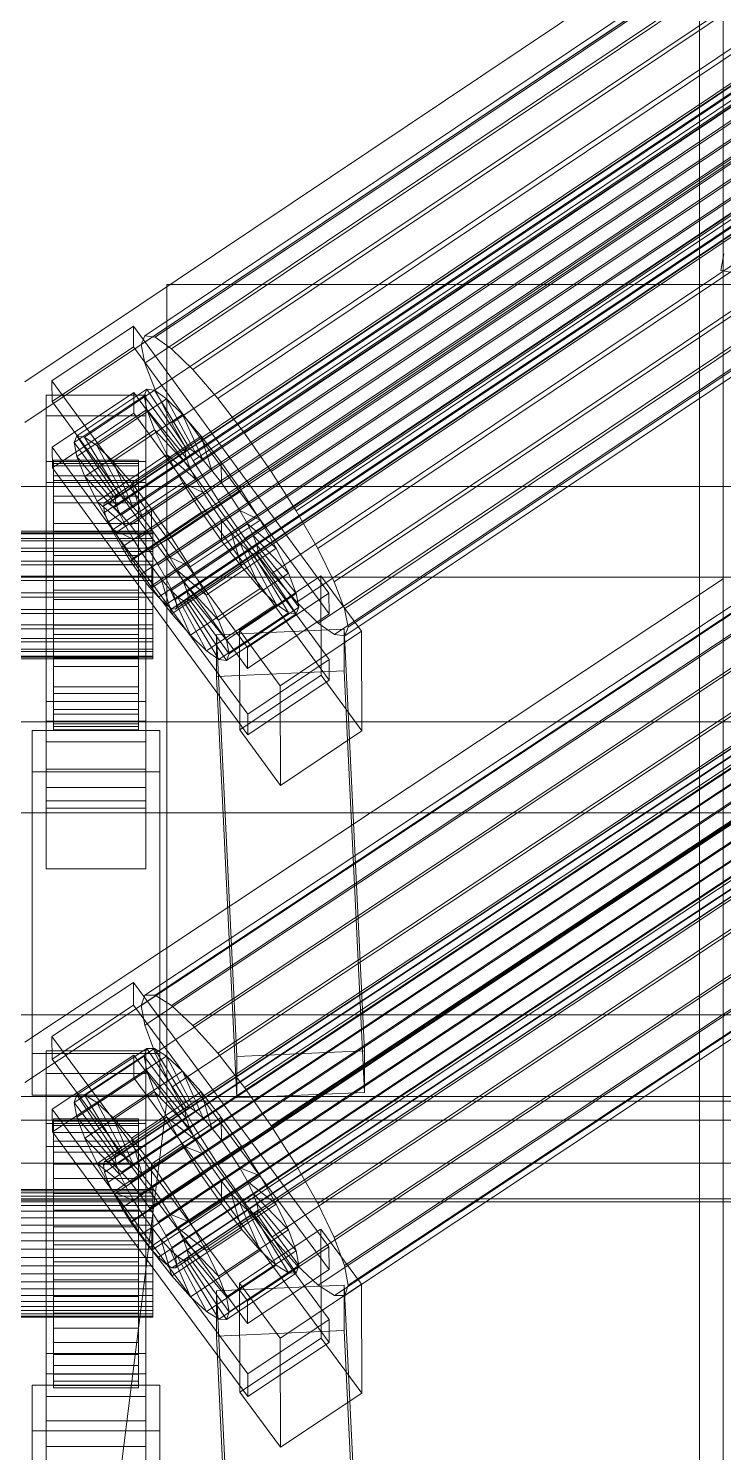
# Model space of a CAD drawing. Header units: millimetres. Extents: x -1970 to 34302, y -65268 to 6837.
# Drawn here: x 130.5 to 228.4, y -33549.5 to -33348.9 of the extents above; entities that cross this region are included whole.
import ezdxf

# ---------------------------------------------------------------- set-up
doc = ezdxf.new("R2010")
doc.units = ezdxf.units.MM
for name, color, linetype, lineweight in [('frontal_C01', 7, 'Continuous', 0), ('frontal_C02', 7, 'Continuous', 0), ('frontal_dos-mix', 7, 'Continuous', 0)]:
    doc.layers.add(name, color=color, linetype=linetype, lineweight=lineweight)

msp = doc.modelspace()

# ---------------------------------------------------------------- linework, layer by layer
at = {"layer": 'frontal_C01'}
for p, q in [((228.298, -33426.447), (228.298, -33114.26)), ((228.298, -33119.948), (228.298, -33432.135)), ((146.872, -33485.088), (331.181, -33362.756)), ((148.32, -33485.095), (332.629, -33362.763)), ((146.383, -33486.521), (330.692, -33364.19)), ((150.629, -33486.542), (334.938, -33364.211)), ((141.045, -33509.031), (354.844, -33367.126)), ((141.218, -33508.523), (355.017, -33366.618)), ((141.731, -33508.525), (355.53, -33366.621)), ((142.549, -33509.038), (356.348, -33367.134)), ((146.887, -33489.297), (331.197, -33366.966)), ((153.641, -33489.331), (337.95, -33366.999)), ((141.224, -33510.015), (355.022, -33368.11)), ((143.617, -33510.026), (357.415, -33368.122)), ((141.742, -33511.407), (355.541, -33369.503)), ((144.861, -33511.423), (358.659, -33369.518)), ((148.35, -33493.227), (332.659, -33370.896)), ((157.152, -33493.271), (341.461, -33370.94)), ((142.565, -33513.113), (356.363, -33371.209)), ((143.635, -33515.017), (357.434, -33373.113)), ((359.995, -33371.227), (146.196, -33513.132)), ((147.533, -33515.037), (361.332, -33373.132)), ((144.881, -33516.989), (358.68, -33375.085)), ((148.779, -33517.009), (362.578, -33375.104)), ((146.218, -33518.895), (360.017, -33376.99)), ((149.85, -33518.913), (363.648, -33377.008)), ((150.672, -33498.043), (334.981, -33375.712)), ((345.231, -33375.763), (160.922, -33498.094)), ((147.554, -33520.604), (361.352, -33378.699)), ((150.672, -33520.619), (364.471, -33378.715)), ((148.798, -33522), (362.596, -33380.095)), ((149.865, -33522.988), (363.664, -33381.083)), ((151.191, -33522.012), (364.989, -33380.107)), ((151.369, -33522.995), (365.168, -33381.091)), ((153.694, -33503.417), (338.003, -33381.085)), ((164.693, -33503.471), (349.002, -33381.14)), ((150.683, -33523.501), (364.482, -33381.596)), ((151.196, -33523.503), (364.995, -33381.599)), ((157.211, -33508.982), (341.52, -33386.65)), ((168.21, -33509.037), (352.519, -33386.705)), ((160.982, -33514.359), (345.291, -33392.028)), ((171.232, -33514.41), (355.541, -33392.079)), ((164.752, -33519.182), (349.061, -33396.851)), ((173.554, -33519.226), (357.863, -33396.895)), ((168.263, -33523.122), (352.572, -33400.791)), ((175.016, -33523.156), (359.326, -33400.825)), ((171.275, -33525.911), (355.584, -33403.58)), ((173.584, -33527.358), (357.893, -33405.027)), ((175.032, -33527.366), (359.341, -33405.034)), ((175.521, -33525.932), (359.83, -33403.601)), ((-450, -33413.426), (450, -33413.426)), ((450, -33426.233), (-450, -33426.233)), ((228.298, -33426.447), (130, -33491.691)), ((228.298, -33738.634), (228.298, -33426.447)), ((228.298, -33426.447), (228.298, -33432.135)), ((130, -33497.378), (228.298, -33432.135)), ((228.298, -33432.135), (228.298, -33744.321)), ((450, -33446.584), (-450, -33446.584)), ((-450, -33459.391), (450, -33459.391)), ((133.809, -33490.902), (145.277, -33483.29)), ((145.277, -33483.29), (145.289, -33486.492)), ((145.277, -33483.29), (172.809, -33520.529)), ((146.383, -33486.521), (146.872, -33485.088)), ((146.872, -33485.088), (148.32, -33485.095)), ((148.32, -33485.095), (150.629, -33486.542)), ((145.289, -33486.492), (133.821, -33494.104)), ((172.821, -33523.731), (145.289, -33486.492)), ((146.887, -33489.297), (146.383, -33486.521)), ((150.629, -33486.542), (153.641, -33489.331)), ((148.35, -33493.227), (146.887, -33489.297)), ((153.641, -33489.331), (157.152, -33493.271)), ((133.821, -33494.104), (133.809, -33490.902)), ((161.341, -33528.141), (133.809, -33490.902)), ((133, -33496.13), (133, -33492.928)), ((133, -33492.928), (147, -33492.928)), ((133, -33538.401), (133, -33492.928)), ((133.847, -33501.148), (145.315, -33493.536)), ((137.313, -33499.113), (147.143, -33492.589)), ((138.396, -33499.118), (148.226, -33492.594)), ((145.315, -33493.536), (145.327, -33496.738)), ((145.315, -33493.536), (172.847, -33530.775)), ((147.143, -33492.589), (146.777, -33493.661)), ((147, -33492.928), (147, -33496.13)), ((147, -33492.928), (147, -33538.401)), ((148.226, -33492.594), (147.143, -33492.589)), ((147.143, -33492.589), (152.686, -33500.911)), ((149.953, -33493.677), (148.226, -33492.594)), ((148.226, -33492.594), (153.199, -33500.914)), ((150.672, -33498.043), (148.35, -33493.227)), ((157.152, -33493.271), (160.922, -33498.094)), ((133.821, -33494.104), (161.353, -33531.343)), ((136.948, -33500.185), (146.777, -33493.661)), ((140.123, -33500.201), (149.953, -33493.677)), ((146.777, -33493.661), (152.513, -33501.419)), ((146.777, -33493.661), (147.155, -33495.738)), ((152.207, -33495.763), (149.953, -33493.677)), ((149.953, -33493.677), (154.017, -33501.427)), ((147, -33496.13), (133, -33496.13)), ((133, -33496.13), (133, -33541.603)), ((145.327, -33496.738), (133.859, -33504.349)), ((137.325, -33502.262), (147.155, -33495.738)), ((142.377, -33502.287), (152.207, -33495.763)), ((172.859, -33533.977), (145.327, -33496.738)), ((147, -33541.603), (147, -33496.13)), ((147.155, -33495.738), (152.692, -33502.403)), ((147.155, -33495.738), (148.249, -33498.677)), ((154.833, -33498.71), (152.207, -33495.763)), ((152.207, -33495.763), (155.085, -33502.415)), ((136.948, -33500.185), (137.313, -33499.113)), ((142.856, -33507.436), (137.313, -33499.113)), ((137.313, -33499.113), (138.396, -33499.118)), ((143.369, -33507.438), (138.396, -33499.118)), ((138.396, -33499.118), (140.123, -33500.201)), ((138.419, -33505.202), (148.249, -33498.677)), ((145.003, -33505.235), (154.833, -33498.71)), ((148.249, -33498.677), (153.21, -33503.795)), ((148.249, -33498.677), (149.985, -33502.28)), ((153.694, -33503.417), (150.672, -33498.043)), ((157.653, -33502.318), (154.833, -33498.71)), ((154.833, -33498.71), (156.329, -33503.811)), ((160.922, -33498.094), (164.693, -33503.471)), ((133.859, -33504.349), (133.847, -33501.148)), ((161.379, -33538.387), (133.847, -33501.148)), ((142.683, -33507.943), (136.948, -33500.185)), ((137.325, -33502.262), (136.948, -33500.185)), ((144.188, -33507.951), (140.123, -33500.201)), ((140.123, -33500.201), (142.377, -33502.287)), ((152.513, -33501.419), (142.683, -33507.943)), ((152.686, -33500.911), (142.856, -33507.436)), ((153.199, -33500.914), (143.369, -33507.438)), ((154.017, -33501.427), (144.188, -33507.951)), ((152.513, -33501.419), (152.686, -33500.911)), ((152.692, -33502.403), (152.513, -33501.419)), ((152.686, -33500.911), (153.199, -33500.914)), ((153.199, -33500.914), (154.017, -33501.427)), ((154.017, -33501.427), (155.085, -33502.415)), ((133, -33506.375), (133, -33503.174)), ((133, -33503.174), (147, -33503.174)), ((133, -33548.647), (133, -33503.174)), ((134, -33512.459), (134, -33502.48)), ((134, -33502.48), (134, -33502.811)), ((134, -33502.48), (146, -33502.48)), ((134, -33503.441), (134, -33502.48)), ((134, -33512.616), (134, -33502.811)), ((134, -33502.811), (134, -33504.412)), ((134, -33502.811), (146, -33502.811)), ((134, -33512.915), (134, -33503.441)), ((134, -33503.441), (146, -33503.441)), ((134, -33505.629), (134, -33503.441)), ((142.862, -33508.927), (137.325, -33502.262)), ((138.419, -33505.202), (137.325, -33502.262)), ((140.156, -33508.804), (149.985, -33502.28)), ((145.255, -33508.939), (142.377, -33502.287)), ((142.377, -33502.287), (145.003, -33505.235)), ((152.692, -33502.403), (142.862, -33508.927)), ((155.085, -33502.415), (145.255, -33508.939)), ((146, -33502.811), (146, -33502.48)), ((146, -33502.48), (146, -33512.459)), ((146, -33502.48), (146, -33503.441)), ((146, -33504.412), (146, -33502.811)), ((146, -33502.811), (146, -33512.616)), ((146, -33503.441), (146, -33512.915)), ((146, -33503.441), (146, -33505.629)), ((147, -33503.174), (147, -33506.375)), ((147, -33503.174), (147, -33548.647)), ((157.653, -33502.318), (147.823, -33508.842)), ((149.985, -33502.28), (154.033, -33505.502)), ((149.985, -33502.28), (152.246, -33506.299)), ((153.21, -33503.795), (152.692, -33502.403)), ((157.211, -33508.982), (153.694, -33503.417)), ((155.085, -33502.415), (156.329, -33503.811)), ((157.665, -33505.52), (157.653, -33502.318)), ((160.474, -33506.34), (157.653, -33502.318)), ((164.693, -33503.471), (168.21, -33509.037)), ((133.859, -33504.349), (161.391, -33541.588)), ((134, -33513.374), (134, -33504.412)), ((134, -33504.412), (134, -33507.173)), ((134, -33504.412), (146, -33504.412)), ((143.38, -33510.32), (138.419, -33505.202)), ((140.156, -33508.804), (138.419, -33505.202)), ((153.21, -33503.795), (143.38, -33510.32)), ((154.033, -33505.502), (144.203, -33512.026)), ((146.499, -33510.335), (145.003, -33505.235)), ((145.003, -33505.235), (147.823, -33508.842)), ((146, -33507.173), (146, -33504.412)), ((146, -33504.412), (146, -33513.374)), ((156.329, -33503.811), (146.499, -33510.335)), ((147.835, -33512.044), (157.665, -33505.52)), ((154.033, -33505.502), (153.21, -33503.795)), ((155.103, -33507.406), (154.033, -33505.502)), ((156.329, -33503.811), (157.665, -33505.52)), ((157.665, -33505.52), (159.001, -33507.425)), ((147, -33506.375), (133, -33506.375)), ((133, -33506.375), (133, -33551.849)), ((134, -33513.951), (134, -33505.629)), ((134, -33505.629), (146, -33505.629)), ((134, -33508.894), (134, -33505.629)), ((134, -33514.682), (134, -33507.173)), ((134, -33507.173), (134, -33510.906)), ((134, -33507.173), (146, -33507.173)), ((142.416, -33512.824), (152.246, -33506.299)), ((142.856, -33507.436), (142.683, -33507.943)), ((143.369, -33507.438), (142.856, -33507.436)), ((144.188, -33507.951), (143.369, -33507.438)), ((155.103, -33507.406), (145.274, -33513.93)), ((146, -33505.629), (146, -33513.951)), ((146, -33505.629), (146, -33508.894)), ((146, -33510.906), (146, -33507.173)), ((146, -33507.173), (146, -33514.682)), ((147, -33551.849), (147, -33506.375)), ((159.001, -33507.425), (149.171, -33513.949)), ((150.644, -33512.865), (160.474, -33506.34)), ((152.246, -33506.299), (155.103, -33507.406)), ((152.246, -33506.299), (154.877, -33510.462)), ((156.35, -33509.378), (155.103, -33507.406)), ((160.474, -33506.34), (159.001, -33507.425)), ((159.001, -33507.425), (160.247, -33509.397)), ((163.105, -33510.503), (160.474, -33506.34)), ((134, -33515.498), (134, -33508.894)), ((134, -33508.894), (146, -33508.894)), ((134, -33513.015), (134, -33508.894)), ((144.203, -33512.026), (140.156, -33508.804)), ((142.416, -33512.824), (140.156, -33508.804)), ((141.045, -33509.031), (141.218, -33508.523)), ((141.224, -33510.015), (141.045, -33509.031)), ((141.218, -33508.523), (141.731, -33508.525)), ((141.731, -33508.525), (142.549, -33509.038)), ((142.549, -33509.038), (143.617, -33510.026)), ((142.683, -33507.943), (142.862, -33508.927)), ((142.862, -33508.927), (143.38, -33510.32)), ((145.255, -33508.939), (144.188, -33507.951)), ((146.499, -33510.335), (145.255, -33508.939)), ((146, -33508.894), (146, -33515.498)), ((146, -33508.894), (146, -33513.015)), ((156.35, -33509.378), (146.52, -33515.902)), ((147.823, -33508.842), (147.835, -33512.044)), ((147.823, -33508.842), (150.644, -33512.865)), ((160.247, -33509.397), (150.417, -33515.921)), ((154.877, -33510.462), (156.35, -33509.378)), ((157.686, -33511.283), (156.35, -33509.378)), ((160.982, -33514.359), (157.211, -33508.982)), ((163.105, -33510.503), (160.247, -33509.397)), ((160.247, -33509.397), (161.318, -33511.301)), ((168.21, -33509.037), (171.232, -33514.41)), ((134, -33516.451), (134, -33510.906)), ((134, -33510.906), (134, -33515.358)), ((134, -33510.906), (146, -33510.906)), ((141.742, -33511.407), (141.224, -33510.015)), ((142.565, -33513.113), (141.742, -33511.407)), ((143.38, -33510.32), (144.203, -33512.026)), ((143.617, -33510.026), (144.861, -33511.423)), ((144.861, -33511.423), (146.196, -33513.132)), ((145.047, -33516.987), (154.877, -33510.462)), ((146, -33515.358), (146, -33510.906)), ((146, -33510.906), (146, -33516.451)), ((147.835, -33512.044), (146.499, -33510.335)), ((157.686, -33511.283), (147.856, -33517.807)), ((161.318, -33511.301), (151.488, -33517.825)), ((153.275, -33517.028), (163.105, -33510.503)), ((154.877, -33510.462), (157.698, -33514.485)), ((157.698, -33514.485), (157.686, -33511.283)), ((159.022, -33512.992), (157.686, -33511.283)), ((165.365, -33514.523), (161.318, -33511.301)), ((161.318, -33511.301), (162.14, -33513.007)), ((165.365, -33514.523), (163.105, -33510.503)), ((-148, -33512.459), (148, -33512.459)), ((-148, -33512.616), (148, -33512.616)), ((-148, -33512.915), (148, -33512.915)), ((-148, -33513.374), (148, -33513.374)), ((134, -33512.616), (134, -33512.459)), ((146, -33512.459), (134, -33512.459)), ((134, -33512.459), (134, -33512.915)), ((134, -33513.374), (134, -33512.616)), ((146, -33512.616), (134, -33512.616)), ((146, -33512.915), (134, -33512.915)), ((134, -33512.915), (134, -33513.951)), ((134, -33517.45), (134, -33513.015)), ((134, -33513.015), (146, -33513.015)), ((134, -33517.709), (134, -33513.015)), ((134, -33514.682), (134, -33513.374)), ((146, -33513.374), (134, -33513.374)), ((145.274, -33513.93), (142.416, -33512.824)), ((145.047, -33516.987), (142.416, -33512.824)), ((143.635, -33515.017), (142.565, -33513.113)), ((144.203, -33512.026), (145.274, -33513.93)), ((146, -33512.459), (146, -33512.616)), ((146, -33512.915), (146, -33512.459)), ((146, -33512.616), (146, -33513.374)), ((146, -33513.951), (146, -33512.915)), ((146, -33513.015), (146, -33517.45)), ((146, -33513.015), (146, -33517.709)), ((146, -33513.374), (146, -33514.682)), ((146.196, -33513.132), (147.533, -33515.037)), ((149.171, -33513.949), (147.835, -33512.044)), ((148, -33512.616), (148, -33512.459)), ((148, -33512.459), (148, -33512.915)), ((148, -33513.374), (148, -33512.616)), ((148, -33512.915), (148, -33513.951)), ((148, -33514.682), (148, -33513.374)), ((149.171, -33513.949), (150.644, -33512.865)), ((159.022, -33512.992), (149.192, -33519.516)), ((150.644, -33512.865), (153.275, -33517.028)), ((162.14, -33513.007), (152.311, -33519.532)), ((160.518, -33518.092), (159.022, -33512.992)), ((160.266, -33514.388), (159.022, -33512.992)), ((167.102, -33518.125), (162.14, -33513.007)), ((162.14, -33513.007), (162.659, -33514.4)), ((-148, -33513.951), (148, -33513.951)), ((-148, -33514.682), (148, -33514.682)), ((-148, -33515.498), (148, -33515.498)), ((146, -33513.951), (134, -33513.951)), ((134, -33513.951), (134, -33515.498)), ((134, -33516.451), (134, -33514.682)), ((146, -33514.682), (134, -33514.682)), ((134, -33515.358), (134, -33518.559)), ((146, -33515.358), (134, -33515.358)), ((134, -33515.358), (134, -33520.224)), ((146, -33515.498), (134, -33515.498)), ((134, -33515.498), (134, -33517.45)), ((144.881, -33516.989), (143.635, -33515.017)), ((145.274, -33513.93), (146.52, -33515.902)), ((146, -33515.498), (146, -33513.951)), ((146, -33514.682), (146, -33516.451)), ((146, -33518.559), (146, -33515.358)), ((146, -33520.224), (146, -33515.358)), ((146, -33517.45), (146, -33515.498)), ((147.533, -33515.037), (148.779, -33517.009)), ((147.868, -33521.009), (157.698, -33514.485)), ((148, -33513.951), (148, -33515.498)), ((148, -33516.451), (148, -33514.682)), ((148, -33515.498), (148, -33517.45)), ((150.417, -33515.921), (149.171, -33513.949)), ((160.266, -33514.388), (150.436, -33520.912)), ((161.333, -33515.376), (151.503, -33521.901)), ((162.659, -33514.4), (152.829, -33520.924)), ((162.837, -33515.384), (153.008, -33521.908)), ((155.535, -33521.047), (165.365, -33514.523)), ((157.698, -33514.485), (160.518, -33518.092)), ((163.144, -33521.04), (160.266, -33514.388)), ((161.333, -33515.376), (160.266, -33514.388)), ((164.752, -33519.182), (160.982, -33514.359)), ((165.397, -33523.126), (161.333, -33515.376)), ((162.151, -33515.889), (161.333, -33515.376)), ((168.196, -33521.065), (162.659, -33514.4)), ((162.659, -33514.4), (162.837, -33515.384)), ((162.837, -33515.384), (162.664, -33515.892)), ((168.573, -33523.142), (162.837, -33515.384)), ((167.102, -33518.125), (165.365, -33514.523)), ((171.232, -33514.41), (173.554, -33519.226)), ((-148, -33516.451), (148, -33516.451)), ((-148, -33517.45), (148, -33517.45)), ((134, -33518.559), (134, -33516.451)), ((146, -33516.451), (134, -33516.451)), ((146, -33517.45), (134, -33517.45)), ((134, -33517.45), (134, -33519.673)), ((146.218, -33518.895), (144.881, -33516.989)), ((146.52, -33515.902), (145.047, -33516.987)), ((147.868, -33521.009), (145.047, -33516.987)), ((146, -33516.451), (146, -33518.559)), ((146, -33519.673), (146, -33517.45)), ((146.52, -33515.902), (147.856, -33517.807)), ((148, -33518.559), (148, -33516.451)), ((148, -33517.45), (148, -33519.673)), ((148.779, -33517.009), (149.85, -33518.913)), ((151.488, -33517.825), (150.417, -33515.921)), ((150.417, -33515.921), (153.275, -33517.028)), ((162.151, -33515.889), (152.321, -33522.413)), ((162.664, -33515.892), (152.835, -33522.416)), ((153.275, -33517.028), (155.535, -33521.047)), ((167.125, -33524.209), (162.151, -33515.889)), ((162.664, -33515.892), (162.151, -33515.889)), ((168.208, -33524.214), (162.664, -33515.892)), ((148, -33518.559), (-148, -33518.559)), ((134, -33519.673), (134, -33517.709)), ((134, -33517.709), (146, -33517.709)), ((134, -33522.658), (134, -33517.709)), ((134, -33518.559), (146, -33518.559)), ((134, -33520.864), (134, -33518.559)), ((146, -33517.709), (146, -33519.673)), ((146, -33517.709), (146, -33522.658)), ((146, -33518.559), (146, -33520.864)), ((147.554, -33520.604), (146.218, -33518.895)), ((147.856, -33517.807), (147.868, -33521.009)), ((147.856, -33517.807), (149.192, -33519.516)), ((148, -33520.864), (148, -33518.559)), ((149.192, -33519.516), (150.688, -33524.617)), ((149.192, -33519.516), (150.436, -33520.912)), ((149.85, -33518.913), (150.672, -33520.619)), ((150.688, -33524.617), (160.518, -33518.092)), ((152.311, -33519.532), (151.488, -33517.825)), ((151.488, -33517.825), (155.535, -33521.047)), ((152.829, -33520.924), (152.311, -33519.532)), ((152.311, -33519.532), (157.272, -33524.65)), ((157.272, -33524.65), (167.102, -33518.125)), ((160.19, -33525.629), (171.658, -33518.017)), ((160.518, -33518.092), (163.144, -33521.04)), ((168.263, -33523.122), (164.752, -33519.182)), ((168.196, -33521.065), (167.102, -33518.125)), ((171.658, -33518.017), (171.715, -33533.386)), ((171.658, -33518.017), (177.394, -33525.775)), ((173.554, -33519.226), (175.016, -33523.156)), ((-148, -33519.673), (148, -33519.673)), ((-148, -33520.864), (148, -33520.864)), ((146, -33519.673), (134, -33519.673)), ((134, -33519.673), (134, -33522.018)), ((134, -33520.864), (134, -33520.224)), ((134, -33520.224), (134, -33525.173)), ((134, -33520.224), (146, -33520.224)), ((134, -33523.209), (134, -33520.864)), ((146, -33520.864), (134, -33520.864)), ((146, -33522.018), (146, -33519.673)), ((146, -33525.173), (146, -33520.224)), ((146, -33520.224), (146, -33520.864)), ((146, -33520.864), (146, -33523.209)), ((148.798, -33522), (147.554, -33520.604)), ((150.688, -33524.617), (147.868, -33521.009)), ((148, -33519.673), (148, -33522.018)), ((148, -33523.209), (148, -33520.864)), ((150.436, -33520.912), (153.314, -33527.564)), ((150.436, -33520.912), (151.503, -33521.901)), ((150.672, -33520.619), (151.191, -33522.012)), ((153.008, -33521.908), (152.829, -33520.924)), ((152.829, -33520.924), (158.366, -33527.589)), ((153.314, -33527.564), (163.144, -33521.04)), ((155.535, -33521.047), (157.272, -33524.65)), ((158.366, -33527.589), (168.196, -33521.065)), ((172.809, -33520.529), (161.341, -33528.141)), ((163.144, -33521.04), (165.397, -33523.126)), ((168.573, -33523.142), (168.196, -33521.065)), ((172.821, -33523.731), (172.809, -33520.529)), ((-148, -33522.018), (148, -33522.018)), ((-148, -33523.209), (148, -33523.209)), ((134, -33522.018), (134, -33522.658)), ((146, -33522.018), (134, -33522.018)), ((134, -33522.018), (134, -33524.322)), ((134, -33522.658), (146, -33522.658)), ((134, -33527.524), (134, -33522.658)), ((134, -33525.432), (134, -33523.209)), ((134, -33523.209), (134, -33525.173)), ((146, -33523.209), (134, -33523.209)), ((146, -33522.658), (146, -33522.018)), ((146, -33524.322), (146, -33522.018)), ((146, -33522.658), (146, -33527.524)), ((146, -33525.173), (146, -33523.209)), ((146, -33523.209), (146, -33525.432)), ((148, -33522.018), (148, -33524.322)), ((148, -33525.432), (148, -33523.209)), ((149.865, -33522.988), (148.798, -33522)), ((150.683, -33523.501), (149.865, -33522.988)), ((151.196, -33523.503), (150.683, -33523.501)), ((151.191, -33522.012), (151.369, -33522.995)), ((151.369, -33522.995), (151.196, -33523.503)), ((151.503, -33521.901), (155.567, -33529.65)), ((151.503, -33521.901), (152.321, -33522.413)), ((152.321, -33522.413), (157.295, -33530.733)), ((152.321, -33522.413), (152.835, -33522.416)), ((152.835, -33522.416), (153.008, -33521.908)), ((152.835, -33522.416), (158.378, -33530.738)), ((153.008, -33521.908), (158.743, -33529.666)), ((155.567, -33529.65), (165.397, -33523.126)), ((158.743, -33529.666), (168.573, -33523.142)), ((165.397, -33523.126), (167.125, -33524.209)), ((168.208, -33524.214), (168.573, -33523.142)), ((171.275, -33525.911), (168.263, -33523.122)), ((175.016, -33523.156), (175.521, -33525.932)), ((-148, -33524.322), (148, -33524.322)), ((-148, -33525.432), (148, -33525.432)), ((134, -33524.322), (134, -33527.524)), ((146, -33524.322), (134, -33524.322)), ((134, -33524.322), (134, -33526.431)), ((134, -33525.173), (134, -33529.867)), ((134, -33525.173), (146, -33525.173)), ((134, -33527.384), (134, -33525.432)), ((134, -33525.432), (134, -33529.867)), ((146, -33525.432), (134, -33525.432)), ((146, -33527.524), (146, -33524.322)), ((146, -33526.431), (146, -33524.322)), ((146, -33529.867), (146, -33525.173)), ((146, -33529.867), (146, -33525.432)), ((146, -33525.432), (146, -33527.384)), ((148, -33524.322), (148, -33526.431)), ((148, -33527.384), (148, -33525.432)), ((153.314, -33527.564), (150.688, -33524.617)), ((157.272, -33524.65), (158.366, -33527.589)), ((157.295, -33530.733), (167.125, -33524.209)), ((158.378, -33530.738), (168.208, -33524.214)), ((161.353, -33531.343), (172.821, -33523.731)), ((167.125, -33524.209), (168.208, -33524.214)), ((-148, -33526.431), (148, -33526.431)), ((-148, -33527.384), (148, -33527.384)), ((134, -33526.431), (134, -33531.976)), ((146, -33526.431), (134, -33526.431)), ((134, -33526.431), (134, -33528.2)), ((134, -33528.931), (134, -33527.384)), ((134, -33527.384), (134, -33533.988)), ((146, -33527.384), (134, -33527.384)), ((134, -33527.524), (146, -33527.524)), ((134, -33531.976), (134, -33527.524)), ((146, -33531.976), (146, -33526.431)), ((146, -33528.2), (146, -33526.431)), ((146, -33533.988), (146, -33527.384)), ((146, -33527.384), (146, -33528.931)), ((146, -33527.524), (146, -33531.976)), ((148, -33526.431), (148, -33528.2)), ((148, -33528.931), (148, -33527.384)), ((155.567, -33529.65), (153.314, -33527.564)), ((156.962, -33526.698), (174.943, -33525.912)), ((156.962, -33533.103), (156.962, -33526.698)), ((159.83, -33585.518), (156.962, -33526.698)), ((158.366, -33527.589), (158.743, -33529.666)), ((160.247, -33540.997), (160.19, -33525.629)), ((165.926, -33533.387), (160.19, -33525.629)), ((177.394, -33525.775), (165.926, -33533.387)), ((173.584, -33527.358), (171.275, -33525.911)), ((175.032, -33527.366), (173.584, -33527.358)), ((174.943, -33525.912), (174.943, -33532.316)), ((174.943, -33525.912), (177.811, -33584.731)), ((175.521, -33525.932), (175.032, -33527.366)), ((177.451, -33541.144), (177.394, -33525.775)), ((-148, -33528.2), (148, -33528.2)), ((-148, -33528.931), (148, -33528.931)), ((-148, -33529.507), (148, -33529.507)), ((134, -33528.2), (134, -33535.709)), ((146, -33528.2), (134, -33528.2)), ((134, -33528.2), (134, -33529.507)), ((134, -33529.967), (134, -33528.931)), ((134, -33528.931), (134, -33537.253)), ((146, -33528.931), (134, -33528.931)), ((134, -33529.507), (134, -33538.47)), ((146, -33529.507), (134, -33529.507)), ((134, -33529.507), (134, -33530.266)), ((146, -33535.709), (146, -33528.2)), ((146, -33529.507), (146, -33528.2)), ((146, -33537.253), (146, -33528.931)), ((146, -33528.931), (146, -33529.967)), ((146, -33538.47), (146, -33529.507)), ((146, -33530.266), (146, -33529.507)), ((148, -33528.2), (148, -33529.507)), ((148, -33529.967), (148, -33528.931)), ((148, -33529.507), (148, -33530.266)), ((161.341, -33528.141), (161.353, -33531.343)), ((-148, -33529.967), (148, -33529.967)), ((-148, -33530.266), (148, -33530.266)), ((-148, -33530.422), (148, -33530.422)), ((134, -33529.867), (134, -33533.988)), ((134, -33529.867), (146, -33529.867)), ((134, -33530.422), (134, -33529.967)), ((134, -33529.967), (134, -33539.441)), ((146, -33529.967), (134, -33529.967)), ((134, -33530.266), (134, -33540.071)), ((146, -33530.266), (134, -33530.266)), ((134, -33530.266), (134, -33530.422)), ((134, -33530.422), (134, -33540.402)), ((146, -33530.422), (134, -33530.422)), ((146, -33533.988), (146, -33529.867)), ((146, -33539.441), (146, -33529.967)), ((146, -33529.967), (146, -33530.422)), ((146, -33540.071), (146, -33530.266)), ((146, -33530.422), (146, -33530.266)), ((146, -33540.402), (146, -33530.422)), ((148, -33530.422), (148, -33529.967)), ((148, -33530.266), (148, -33530.422)), ((157.295, -33530.733), (155.567, -33529.65)), ((158.378, -33530.738), (157.295, -33530.733)), ((158.743, -33529.666), (158.378, -33530.738)), ((172.847, -33530.775), (161.379, -33538.387)), ((172.859, -33533.977), (172.847, -33530.775)), ((134, -33531.976), (146, -33531.976)), ((134, -33535.709), (134, -33531.976)), ((146, -33531.976), (146, -33535.709)), ((174.943, -33532.316), (156.962, -33533.103)), ((159.83, -33591.922), (156.962, -33533.103)), ((171.715, -33533.386), (160.247, -33540.997)), ((165.926, -33533.387), (165.983, -33548.755)), ((177.451, -33541.144), (171.715, -33533.386)), ((177.811, -33591.135), (174.943, -33532.316)), ((133, -33550.914), (133, -33535.546)), ((133, -33535.546), (147, -33535.546)), ((133, -33545.02), (133, -33535.546)), ((134, -33533.988), (134, -33537.253)), ((134, -33533.988), (146, -33533.988)), ((146, -33537.253), (146, -33533.988)), ((147, -33535.546), (147, -33550.914)), ((147, -33535.546), (147, -33545.02)), ((161.391, -33541.588), (172.859, -33533.977)), ((134, -33535.709), (146, -33535.709)), ((134, -33538.47), (134, -33535.709)), ((134, -33537.253), (134, -33539.441)), ((134, -33537.253), (146, -33537.253)), ((146, -33535.709), (146, -33538.47)), ((146, -33539.441), (146, -33537.253)), ((147, -33538.401), (133, -33538.401)), ((133, -33538.401), (133, -33541.603)), ((134, -33538.47), (146, -33538.47)), ((134, -33540.071), (134, -33538.47)), ((134, -33539.441), (134, -33540.402)), ((134, -33539.441), (146, -33539.441)), ((146, -33538.47), (146, -33540.071)), ((146, -33540.402), (146, -33539.441)), ((147, -33541.603), (147, -33538.401)), ((161.379, -33538.387), (161.391, -33541.588)), ((131, -33546.432), (131, -33540.028)), ((131, -33540.028), (149, -33540.028)), ((131, -33585.123), (131, -33540.028)), ((133, -33541.603), (147, -33541.603)), ((134, -33540.071), (146, -33540.071)), ((134, -33540.402), (134, -33540.071)), ((134, -33540.402), (146, -33540.402)), ((146, -33540.071), (146, -33540.402)), ((149, -33540.028), (149, -33546.432)), ((149, -33540.028), (149, -33585.123)), ((160.247, -33540.997), (165.983, -33548.755)), ((165.983, -33548.755), (177.451, -33541.144)), ((147, -33545.02), (133, -33545.02)), ((133, -33545.02), (133, -33560.388)), ((147, -33560.388), (147, -33545.02)), ((149, -33546.432), (131, -33546.432)), ((131, -33591.526), (131, -33546.432)), ((149, -33591.526), (149, -33546.432)), ((147, -33548.647), (133, -33548.647)), ((133, -33548.647), (133, -33551.849)), ((147, -33551.849), (147, -33548.647))]:
    msp.add_line(p, q, dxfattribs=at)
at = {"layer": 'frontal_C02'}
for p, q in [((146.872, -33392.227), (331.181, -33268.743)), ((146.383, -33393.47), (330.692, -33269.986)), ((148.32, -33392.424), (332.629, -33268.94)), ((150.629, -33394.047), (334.938, -33270.563)), ((141.218, -33415.753), (355.017, -33272.511)), ((141.731, -33415.822), (355.53, -33272.581)), ((146.887, -33396.069), (331.197, -33272.585)), ((141.045, -33416.193), (354.844, -33272.952)), ((141.224, -33417.114), (355.022, -33273.873)), ((142.549, -33416.398), (356.348, -33273.156)), ((143.617, -33417.439), (357.415, -33274.198)), ((153.641, -33396.988), (337.95, -33273.504)), ((141.742, -33418.453), (355.541, -33275.211)), ((142.565, -33420.118), (356.363, -33276.876)), ((144.861, -33418.877), (358.659, -33275.635)), ((148.35, -33399.847), (332.659, -33276.363)), ((143.635, -33421.995), (357.434, -33278.754)), ((359.995, -33277.37), (146.196, -33420.611)), ((157.152, -33401.044), (341.461, -33277.56)), ((144.881, -33423.958), (358.68, -33280.717)), ((147.533, -33422.525), (361.332, -33279.284)), ((146.218, -33425.872), (360.017, -33282.631)), ((148.779, -33424.488), (362.578, -33281.247)), ((150.672, -33404.546), (334.981, -33281.062)), ((345.231, -33282.456), (160.922, -33405.94)), ((147.554, -33427.607), (361.352, -33284.365)), ((149.85, -33426.366), (363.648, -33283.125)), ((150.672, -33428.031), (364.471, -33284.79)), ((148.798, -33429.044), (362.596, -33285.803)), ((149.865, -33430.086), (363.664, -33286.844)), ((151.191, -33429.369), (364.989, -33286.128)), ((153.694, -33409.846), (338.003, -33286.362)), ((150.683, -33430.661), (364.482, -33287.42)), ((151.196, -33430.731), (364.995, -33287.49)), ((151.369, -33430.29), (365.168, -33287.049)), ((164.693, -33411.341), (349.002, -33287.857)), ((157.211, -33415.385), (341.52, -33291.901)), ((168.21, -33416.881), (352.519, -33293.397)), ((160.982, -33420.787), (345.291, -33297.303)), ((171.232, -33422.18), (355.541, -33298.696)), ((164.752, -33425.682), (349.061, -33302.198)), ((173.554, -33426.879), (357.863, -33303.395)), ((168.263, -33429.739), (352.572, -33306.255)), ((175.016, -33430.657), (359.326, -33307.173)), ((171.275, -33432.679), (355.584, -33309.195)), ((173.584, -33434.303), (357.893, -33310.819)), ((175.032, -33434.5), (359.341, -33311.016)), ((175.521, -33433.256), (359.83, -33309.772)), ((228.298, -33332.832), (130, -33398.69)), ((228.298, -33617.653), (228.298, -33332.832)), ((130, -33404.431), (228.298, -33338.573)), ((228.298, -33338.573), (228.298, -33623.394)), ((133.809, -33398.542), (145.277, -33390.859)), ((145.277, -33390.859), (145.289, -33393.781)), ((145.277, -33390.859), (172.809, -33428.452)), ((146.383, -33393.47), (146.872, -33392.227)), ((146.872, -33392.227), (148.32, -33392.424)), ((148.32, -33392.424), (150.629, -33394.047)), ((145.289, -33393.781), (133.821, -33401.465)), ((172.821, -33431.374), (145.289, -33393.781)), ((146.887, -33396.069), (146.383, -33393.47)), ((150.629, -33394.047), (153.641, -33396.988)), ((148.35, -33399.847), (146.887, -33396.069)), ((153.641, -33396.988), (157.152, -33401.044)), ((133.821, -33401.465), (133.809, -33398.542)), ((161.341, -33436.135), (133.809, -33398.542)), ((133, -33403.511), (133, -33400.589)), ((133, -33400.589), (147, -33400.589)), ((133, -33446.493), (133, -33400.589)), ((133.847, -33407.895), (145.315, -33400.211)), ((136.948, -33407.264), (146.777, -33400.678)), ((137.313, -33406.333), (147.143, -33399.748)), ((138.396, -33406.481), (148.226, -33399.895)), ((140.123, -33407.695), (149.953, -33401.11)), ((145.315, -33400.211), (145.327, -33403.134)), ((145.315, -33400.211), (172.847, -33437.804)), ((147.143, -33399.748), (146.777, -33400.678)), ((146.777, -33400.678), (152.513, -33408.51)), ((146.777, -33400.678), (147.155, -33402.622)), ((147, -33400.589), (147, -33403.511)), ((147, -33400.589), (147, -33446.493)), ((148.226, -33399.895), (147.143, -33399.748)), ((147.143, -33399.748), (152.686, -33408.069)), ((149.953, -33401.11), (148.226, -33399.895)), ((148.226, -33399.895), (153.199, -33408.139)), ((150.672, -33404.546), (148.35, -33399.847)), ((152.207, -33403.309), (149.953, -33401.11)), ((149.953, -33401.11), (154.017, -33408.714)), ((157.152, -33401.044), (160.922, -33405.94)), ((133.821, -33401.465), (161.353, -33439.058)), ((145.327, -33403.134), (133.859, -33410.817)), ((137.325, -33409.208), (147.155, -33402.622)), ((172.859, -33440.727), (145.327, -33403.134)), ((147.155, -33402.622), (152.692, -33409.431)), ((147.155, -33402.622), (148.249, -33405.448)), ((147, -33403.511), (133, -33403.511)), ((133, -33403.511), (133, -33449.416)), ((142.377, -33409.895), (152.207, -33403.309)), ((147, -33449.416), (147, -33403.511)), ((153.694, -33409.846), (150.672, -33404.546)), ((154.833, -33406.343), (152.207, -33403.309)), ((152.207, -33403.309), (155.085, -33409.756)), ((136.948, -33407.264), (137.313, -33406.333)), ((142.683, -33415.095), (136.948, -33407.264)), ((137.325, -33409.208), (136.948, -33407.264)), ((142.856, -33414.655), (137.313, -33406.333)), ((137.313, -33406.333), (138.396, -33406.481)), ((143.369, -33414.725), (138.396, -33406.481)), ((138.396, -33406.481), (140.123, -33407.695)), ((138.419, -33412.034), (148.249, -33405.448)), ((145.003, -33412.929), (154.833, -33406.343)), ((148.249, -33405.448), (153.21, -33410.769)), ((148.249, -33405.448), (149.985, -33408.963)), ((157.653, -33410.005), (154.833, -33406.343)), ((154.833, -33406.343), (156.329, -33411.193)), ((160.922, -33405.94), (164.693, -33411.341)), ((133.859, -33410.817), (133.847, -33407.895)), ((161.379, -33445.488), (133.847, -33407.895)), ((142.862, -33416.016), (137.325, -33409.208)), ((138.419, -33412.034), (137.325, -33409.208)), ((144.188, -33415.3), (140.123, -33407.695)), ((140.123, -33407.695), (142.377, -33409.895)), ((140.156, -33415.549), (149.985, -33408.963)), ((152.513, -33408.51), (142.683, -33415.095)), ((152.686, -33408.069), (142.856, -33414.655)), ((153.199, -33408.139), (143.369, -33414.725)), ((154.017, -33408.714), (144.188, -33415.3)), ((149.985, -33408.963), (154.033, -33412.434)), ((149.985, -33408.963), (152.246, -33412.927)), ((152.513, -33408.51), (152.686, -33408.069)), ((152.692, -33409.431), (152.513, -33408.51)), ((152.686, -33408.069), (153.199, -33408.139)), ((153.199, -33408.139), (154.017, -33408.714)), ((154.017, -33408.714), (155.085, -33409.756)), ((133, -33412.864), (133, -33409.941)), ((133, -33409.941), (147, -33409.941)), ((133, -33455.845), (133, -33409.941)), ((133.859, -33410.817), (161.391, -33448.41)), ((134, -33419.728), (134, -33409.734)), ((134, -33409.734), (134, -33410.21)), ((134, -33409.734), (146, -33409.734)), ((134, -33410.552), (134, -33409.734)), ((134, -33419.953), (134, -33410.21)), ((134, -33410.21), (134, -33411.947)), ((134, -33410.21), (146, -33410.21)), ((134, -33420.115), (134, -33410.552)), ((134, -33410.552), (146, -33410.552)), ((134, -33412.608), (134, -33410.552)), ((145.255, -33416.342), (142.377, -33409.895)), ((142.377, -33409.895), (145.003, -33412.929)), ((152.692, -33409.431), (142.862, -33416.016)), ((153.21, -33410.769), (143.38, -33417.355)), ((155.085, -33409.756), (145.255, -33416.342)), ((146, -33410.21), (146, -33409.734)), ((146, -33409.734), (146, -33419.728)), ((146, -33409.734), (146, -33410.552)), ((146, -33411.947), (146, -33410.21)), ((146, -33410.21), (146, -33419.953)), ((146, -33410.552), (146, -33420.115)), ((146, -33410.552), (146, -33412.608)), ((156.329, -33411.193), (146.499, -33417.779)), ((147, -33409.941), (147, -33412.864)), ((147, -33409.941), (147, -33455.845)), ((157.653, -33410.005), (147.823, -33416.591)), ((153.21, -33410.769), (152.692, -33409.431)), ((154.033, -33412.434), (153.21, -33410.769)), ((157.211, -33415.385), (153.694, -33409.846)), ((155.085, -33409.756), (156.329, -33411.193)), ((156.329, -33411.193), (157.665, -33412.928)), ((157.665, -33412.928), (157.653, -33410.005)), ((160.474, -33414.046), (157.653, -33410.005)), ((147, -33412.864), (133, -33412.864)), ((133, -33412.864), (133, -33458.768)), ((134, -33420.776), (134, -33411.947)), ((134, -33411.947), (134, -33414.828)), ((134, -33411.947), (146, -33411.947)), ((134, -33421.089), (134, -33412.608)), ((134, -33412.608), (146, -33412.608)), ((134, -33415.763), (134, -33412.608)), ((143.38, -33417.355), (138.419, -33412.034)), ((140.156, -33415.549), (138.419, -33412.034)), ((142.416, -33419.513), (152.246, -33412.927)), ((154.033, -33412.434), (144.203, -33419.02)), ((146.499, -33417.779), (145.003, -33412.929)), ((145.003, -33412.929), (147.823, -33416.591)), ((146, -33414.828), (146, -33411.947)), ((146, -33411.947), (146, -33420.776)), ((146, -33412.608), (146, -33421.089)), ((146, -33412.608), (146, -33415.763)), ((147, -33458.768), (147, -33412.864)), ((147.835, -33419.514), (157.665, -33412.928)), ((152.246, -33412.927), (155.103, -33414.312)), ((152.246, -33412.927), (154.877, -33417.071)), ((155.103, -33414.312), (154.033, -33412.434)), ((157.665, -33412.928), (159.001, -33414.842)), ((164.693, -33411.341), (168.21, -33416.881)), ((134, -33422.141), (134, -33414.828)), ((134, -33414.828), (134, -33418.655)), ((134, -33414.828), (146, -33414.828)), ((142.856, -33414.655), (142.683, -33415.095)), ((142.683, -33415.095), (142.862, -33416.016)), ((143.369, -33414.725), (142.856, -33414.655)), ((144.188, -33415.3), (143.369, -33414.725)), ((145.255, -33416.342), (144.188, -33415.3)), ((155.103, -33414.312), (145.274, -33420.898)), ((146, -33418.655), (146, -33414.828)), ((146, -33414.828), (146, -33422.141)), ((159.001, -33414.842), (149.171, -33421.428)), ((150.644, -33420.632), (160.474, -33414.046)), ((156.35, -33416.275), (155.103, -33414.312)), ((160.474, -33414.046), (159.001, -33414.842)), ((159.001, -33414.842), (160.247, -33416.805)), ((163.105, -33418.19), (160.474, -33414.046)), ((134, -33422.583), (134, -33415.763)), ((134, -33415.763), (146, -33415.763)), ((134, -33419.8), (134, -33415.763)), ((144.203, -33419.02), (140.156, -33415.549)), ((142.416, -33419.513), (140.156, -33415.549)), ((141.045, -33416.193), (141.218, -33415.753)), ((141.224, -33417.114), (141.045, -33416.193)), ((141.218, -33415.753), (141.731, -33415.822)), ((141.742, -33418.453), (141.224, -33417.114)), ((141.731, -33415.822), (142.549, -33416.398)), ((142.549, -33416.398), (143.617, -33417.439)), ((142.862, -33416.016), (143.38, -33417.355)), ((145.047, -33423.657), (154.877, -33417.071)), ((146.499, -33417.779), (145.255, -33416.342)), ((146, -33415.763), (146, -33422.583)), ((146, -33415.763), (146, -33419.8)), ((156.35, -33416.275), (146.52, -33422.861)), ((147.823, -33416.591), (147.835, -33419.514)), ((147.823, -33416.591), (150.644, -33420.632)), ((160.247, -33416.805), (150.417, -33423.391)), ((154.877, -33417.071), (156.35, -33416.275)), ((154.877, -33417.071), (157.698, -33421.111)), ((157.686, -33418.189), (156.35, -33416.275)), ((160.982, -33420.787), (157.211, -33415.385)), ((163.105, -33418.19), (160.247, -33416.805)), ((160.247, -33416.805), (161.318, -33418.683)), ((168.21, -33416.881), (171.232, -33422.18)), ((134, -33423.954), (134, -33418.655)), ((134, -33418.655), (134, -33423.169)), ((134, -33418.655), (146, -33418.655)), ((142.565, -33420.118), (141.742, -33418.453)), ((143.38, -33417.355), (144.203, -33419.02)), ((143.617, -33417.439), (144.861, -33418.877)), ((144.203, -33419.02), (145.274, -33420.898)), ((144.861, -33418.877), (146.196, -33420.611)), ((146, -33423.169), (146, -33418.655)), ((146, -33418.655), (146, -33423.954)), ((147.835, -33419.514), (146.499, -33417.779)), ((157.686, -33418.189), (147.856, -33424.775)), ((161.318, -33418.683), (151.488, -33425.268)), ((153.275, -33424.775), (163.105, -33418.19)), ((157.698, -33421.111), (157.686, -33418.189)), ((159.022, -33419.923), (157.686, -33418.189)), ((165.365, -33422.154), (161.318, -33418.683)), ((161.318, -33418.683), (162.14, -33420.347)), ((165.365, -33422.154), (163.105, -33418.19)), ((-148, -33419.728), (148, -33419.728)), ((-148, -33419.953), (148, -33419.953)), ((-148, -33420.115), (148, -33420.115)), ((-148, -33420.776), (148, -33420.776)), ((-148, -33421.089), (148, -33421.089)), ((134, -33419.953), (134, -33419.728)), ((146, -33419.728), (134, -33419.728)), ((134, -33419.728), (134, -33420.115)), ((134, -33424.496), (134, -33419.8)), ((134, -33419.8), (146, -33419.8)), ((134, -33424.446), (134, -33419.8)), ((134, -33420.776), (134, -33419.953)), ((146, -33419.953), (134, -33419.953)), ((146, -33420.115), (134, -33420.115)), ((134, -33420.115), (134, -33421.089)), ((134, -33422.141), (134, -33420.776)), ((146, -33420.776), (134, -33420.776)), ((146, -33421.089), (134, -33421.089)), ((134, -33421.089), (134, -33422.583)), ((145.274, -33420.898), (142.416, -33419.513)), ((145.047, -33423.657), (142.416, -33419.513)), ((143.635, -33421.995), (142.565, -33420.118)), ((145.274, -33420.898), (146.52, -33422.861)), ((146, -33419.728), (146, -33419.953)), ((146, -33420.115), (146, -33419.728)), ((146, -33419.8), (146, -33424.496)), ((146, -33419.8), (146, -33424.446)), ((146, -33419.953), (146, -33420.776)), ((146, -33421.089), (146, -33420.115)), ((146, -33420.776), (146, -33422.141)), ((146, -33422.583), (146, -33421.089)), ((146.196, -33420.611), (147.533, -33422.525)), ((149.171, -33421.428), (147.835, -33419.514)), ((147.868, -33427.697), (157.698, -33421.111)), ((148, -33419.953), (148, -33419.728)), ((148, -33419.728), (148, -33420.115)), ((148, -33420.776), (148, -33419.953)), ((148, -33420.115), (148, -33421.089)), ((148, -33422.141), (148, -33420.776)), ((148, -33421.089), (148, -33422.583)), ((149.171, -33421.428), (150.644, -33420.632)), ((159.022, -33419.923), (149.192, -33426.509)), ((150.644, -33420.632), (153.275, -33424.775)), ((162.14, -33420.347), (152.311, -33426.933)), ((157.698, -33421.111), (160.518, -33424.774)), ((160.518, -33424.774), (159.022, -33419.923)), ((160.266, -33421.361), (159.022, -33419.923)), ((164.752, -33425.682), (160.982, -33420.787)), ((167.102, -33425.669), (162.14, -33420.347)), ((162.14, -33420.347), (162.659, -33421.686)), ((-148, -33422.141), (148, -33422.141)), ((-148, -33422.583), (148, -33422.583)), ((134, -33423.954), (134, -33422.141)), ((146, -33422.141), (134, -33422.141)), ((146, -33422.583), (134, -33422.583)), ((134, -33422.583), (134, -33424.496)), ((134, -33423.169), (134, -33426.092)), ((146, -33423.169), (134, -33423.169)), ((134, -33423.169), (134, -33428.061)), ((144.881, -33423.958), (143.635, -33421.995)), ((146.52, -33422.861), (145.047, -33423.657)), ((146, -33422.141), (146, -33423.954)), ((146, -33424.496), (146, -33422.583)), ((146, -33426.092), (146, -33423.169)), ((146, -33428.061), (146, -33423.169)), ((146.52, -33422.861), (147.856, -33424.775)), ((147.533, -33422.525), (148.779, -33424.488)), ((148, -33423.954), (148, -33422.141)), ((148, -33422.583), (148, -33424.496)), ((150.417, -33423.391), (149.171, -33421.428)), ((160.266, -33421.361), (150.436, -33427.946)), ((161.333, -33422.402), (151.503, -33428.988)), ((162.151, -33422.978), (152.321, -33429.564)), ((162.659, -33421.686), (152.829, -33428.272)), ((162.664, -33423.048), (152.835, -33429.633)), ((162.837, -33422.607), (153.008, -33429.193)), ((155.535, -33428.74), (165.365, -33422.154)), ((163.144, -33427.808), (160.266, -33421.361)), ((161.333, -33422.402), (160.266, -33421.361)), ((165.397, -33430.007), (161.333, -33422.402)), ((162.151, -33422.978), (161.333, -33422.402)), ((167.125, -33431.222), (162.151, -33422.978)), ((162.664, -33423.048), (162.151, -33422.978)), ((168.196, -33428.495), (162.659, -33421.686)), ((162.659, -33421.686), (162.837, -33422.607)), ((162.837, -33422.607), (162.664, -33423.048)), ((168.208, -33431.369), (162.664, -33423.048)), ((168.573, -33430.439), (162.837, -33422.607)), ((167.102, -33425.669), (165.365, -33422.154)), ((171.232, -33422.18), (173.554, -33426.879)), ((-148, -33423.954), (148, -33423.954)), ((-148, -33424.496), (148, -33424.496)), ((134, -33426.092), (134, -33423.954)), ((146, -33423.954), (134, -33423.954)), ((134, -33426.697), (134, -33424.446)), ((134, -33424.446), (146, -33424.446)), ((134, -33429.383), (134, -33424.446)), ((146, -33424.496), (134, -33424.496)), ((134, -33424.496), (134, -33426.697)), ((146.218, -33425.872), (144.881, -33423.958)), ((147.868, -33427.697), (145.047, -33423.657)), ((146, -33423.954), (146, -33426.092)), ((146, -33424.446), (146, -33426.697)), ((146, -33424.446), (146, -33429.383)), ((146, -33426.697), (146, -33424.496)), ((147.856, -33424.775), (147.868, -33427.697)), ((147.856, -33424.775), (149.192, -33426.509)), ((148, -33426.092), (148, -33423.954)), ((148, -33424.496), (148, -33426.697)), ((148.779, -33424.488), (149.85, -33426.366)), ((151.488, -33425.268), (150.417, -33423.391)), ((150.417, -33423.391), (153.275, -33424.775)), ((150.688, -33431.359), (160.518, -33424.774)), ((152.311, -33426.933), (151.488, -33425.268)), ((151.488, -33425.268), (155.535, -33428.74)), ((153.275, -33424.775), (155.535, -33428.74)), ((160.518, -33424.774), (163.144, -33427.808)), ((148, -33426.092), (-148, -33426.092)), ((-148, -33426.697), (148, -33426.697)), ((134, -33426.092), (146, -33426.092)), ((134, -33428.409), (134, -33426.092)), ((146, -33426.697), (134, -33426.697)), ((134, -33426.697), (134, -33429.035)), ((146, -33426.092), (146, -33428.409)), ((146, -33429.035), (146, -33426.697)), ((147.554, -33427.607), (146.218, -33425.872)), ((148, -33428.409), (148, -33426.092)), ((148, -33426.697), (148, -33429.035)), ((149.192, -33426.509), (150.688, -33431.359)), ((149.192, -33426.509), (150.436, -33427.946)), ((149.85, -33426.366), (150.672, -33428.031)), ((152.829, -33428.272), (152.311, -33426.933)), ((152.311, -33426.933), (157.272, -33432.255)), ((157.272, -33432.255), (167.102, -33425.669)), ((160.19, -33433.692), (171.658, -33426.008)), ((168.263, -33429.739), (164.752, -33425.682)), ((168.196, -33428.495), (167.102, -33425.669)), ((171.658, -33426.008), (171.715, -33440.037)), ((171.658, -33426.008), (177.394, -33433.84)), ((173.554, -33426.879), (175.016, -33430.657)), ((-148, -33428.409), (148, -33428.409)), ((-148, -33429.035), (148, -33429.035)), ((134, -33428.409), (134, -33428.061)), ((134, -33428.061), (134, -33432.998)), ((134, -33428.061), (146, -33428.061)), ((134, -33430.748), (134, -33428.409)), ((146, -33428.409), (134, -33428.409)), ((134, -33429.035), (134, -33429.383)), ((146, -33429.035), (134, -33429.035)), ((134, -33429.035), (134, -33431.352)), ((146, -33432.998), (146, -33428.061)), ((146, -33428.061), (146, -33428.409)), ((146, -33428.409), (146, -33430.748)), ((146, -33429.383), (146, -33429.035)), ((146, -33431.352), (146, -33429.035)), ((148.798, -33429.044), (147.554, -33427.607)), ((150.688, -33431.359), (147.868, -33427.697)), ((148, -33430.748), (148, -33428.409)), ((148, -33429.035), (148, -33431.352)), ((149.865, -33430.086), (148.798, -33429.044)), ((150.436, -33427.946), (153.314, -33434.393)), ((150.436, -33427.946), (151.503, -33428.988)), ((150.672, -33428.031), (151.191, -33429.369)), ((151.503, -33428.988), (155.567, -33436.593)), ((151.503, -33428.988), (152.321, -33429.564)), ((153.008, -33429.193), (152.829, -33428.272)), ((152.829, -33428.272), (158.366, -33435.08)), ((152.835, -33429.633), (153.008, -33429.193)), ((153.008, -33429.193), (158.743, -33437.025)), ((153.314, -33434.393), (163.144, -33427.808)), ((155.535, -33428.74), (157.272, -33432.255)), ((158.366, -33435.08), (168.196, -33428.495)), ((172.809, -33428.452), (161.341, -33436.135)), ((163.144, -33427.808), (165.397, -33430.007)), ((168.573, -33430.439), (168.196, -33428.495)), ((172.821, -33431.374), (172.809, -33428.452)), ((-148, -33430.748), (148, -33430.748)), ((-148, -33431.352), (148, -33431.352)), ((134, -33429.383), (146, -33429.383)), ((134, -33434.275), (134, -33429.383)), ((134, -33432.948), (134, -33430.748)), ((134, -33430.748), (134, -33432.998)), ((146, -33430.748), (134, -33430.748)), ((134, -33431.352), (134, -33434.275)), ((146, -33431.352), (134, -33431.352)), ((134, -33431.352), (134, -33433.491)), ((146, -33429.383), (146, -33434.275)), ((146, -33432.998), (146, -33430.748)), ((146, -33430.748), (146, -33432.948)), ((146, -33434.275), (146, -33431.352)), ((146, -33433.491), (146, -33431.352)), ((148, -33432.948), (148, -33430.748)), ((148, -33431.352), (148, -33433.491)), ((150.683, -33430.661), (149.865, -33430.086)), ((151.196, -33430.731), (150.683, -33430.661)), ((153.314, -33434.393), (150.688, -33431.359)), ((151.191, -33429.369), (151.369, -33430.29)), ((151.369, -33430.29), (151.196, -33430.731)), ((152.321, -33429.564), (157.295, -33437.808)), ((152.321, -33429.564), (152.835, -33429.633)), ((152.835, -33429.633), (158.378, -33437.955)), ((155.567, -33436.593), (165.397, -33430.007)), ((157.295, -33437.808), (167.125, -33431.222)), ((158.743, -33437.025), (168.573, -33430.439)), ((165.397, -33430.007), (167.125, -33431.222)), ((167.125, -33431.222), (168.208, -33431.369)), ((168.208, -33431.369), (168.573, -33430.439)), ((171.275, -33432.679), (168.263, -33429.739)), ((175.016, -33430.657), (175.521, -33433.256)), ((-148, -33432.948), (148, -33432.948)), ((134, -33434.861), (134, -33432.948)), ((134, -33432.948), (134, -33437.644)), ((146, -33432.948), (134, -33432.948)), ((134, -33432.998), (134, -33437.644)), ((134, -33432.998), (146, -33432.998)), ((146, -33437.644), (146, -33432.948)), ((146, -33432.948), (146, -33434.861)), ((146, -33437.644), (146, -33432.998)), ((148, -33434.861), (148, -33432.948)), ((157.272, -33432.255), (158.366, -33435.08)), ((158.378, -33437.955), (168.208, -33431.369)), ((161.353, -33439.058), (172.821, -33431.374)), ((173.584, -33434.303), (171.275, -33432.679)), ((175.521, -33433.256), (175.032, -33434.5)), ((-148, -33433.491), (148, -33433.491)), ((-148, -33434.861), (148, -33434.861)), ((-148, -33435.304), (148, -33435.304)), ((134, -33433.491), (134, -33438.789)), ((146, -33433.491), (134, -33433.491)), ((134, -33433.491), (134, -33435.304)), ((134, -33434.275), (146, -33434.275)), ((134, -33438.789), (134, -33434.275)), ((134, -33436.355), (134, -33434.861)), ((134, -33434.861), (134, -33441.682)), ((146, -33434.861), (134, -33434.861)), ((134, -33435.304), (134, -33442.616)), ((146, -33435.304), (134, -33435.304)), ((134, -33435.304), (134, -33436.668)), ((146, -33438.789), (146, -33433.491)), ((146, -33435.304), (146, -33433.491)), ((146, -33434.275), (146, -33438.789)), ((146, -33441.682), (146, -33434.861)), ((146, -33434.861), (146, -33436.355)), ((146, -33442.616), (146, -33435.304)), ((146, -33436.668), (146, -33435.304)), ((148, -33433.491), (148, -33435.304)), ((148, -33436.355), (148, -33434.861)), ((148, -33435.304), (148, -33436.668)), ((155.567, -33436.593), (153.314, -33434.393)), ((156.962, -33434.338), (174.943, -33433.544)), ((156.962, -33440.185), (156.962, -33434.338)), ((159.83, -33493.715), (156.962, -33434.338)), ((158.366, -33435.08), (158.743, -33437.025)), ((160.247, -33447.721), (160.19, -33433.692)), ((165.926, -33441.524), (160.19, -33433.692)), ((177.394, -33433.84), (165.926, -33441.524)), ((175.032, -33434.5), (173.584, -33434.303)), ((174.943, -33433.544), (174.943, -33439.391)), ((174.943, -33433.544), (177.811, -33492.921)), ((177.451, -33447.869), (177.394, -33433.84)), ((-148, -33436.355), (148, -33436.355)), ((-148, -33436.668), (148, -33436.668)), ((-148, -33437.329), (148, -33437.329)), ((134, -33437.329), (134, -33436.355)), ((134, -33436.355), (134, -33444.836)), ((146, -33436.355), (134, -33436.355)), ((134, -33436.668), (134, -33445.497)), ((146, -33436.668), (134, -33436.668)), ((134, -33436.668), (134, -33437.491)), ((134, -33437.717), (134, -33437.329)), ((134, -33437.329), (134, -33446.892)), ((146, -33437.329), (134, -33437.329)), ((146, -33444.836), (146, -33436.355)), ((146, -33436.355), (146, -33437.329)), ((146, -33445.497), (146, -33436.668)), ((146, -33437.491), (146, -33436.668)), ((146, -33446.892), (146, -33437.329)), ((146, -33437.329), (146, -33437.717)), ((148, -33437.329), (148, -33436.355)), ((148, -33436.668), (148, -33437.491)), ((148, -33437.717), (148, -33437.329)), ((157.295, -33437.808), (155.567, -33436.593)), ((158.743, -33437.025), (158.378, -33437.955)), ((161.341, -33436.135), (161.353, -33439.058)), ((-148, -33437.491), (148, -33437.491)), ((-148, -33437.717), (148, -33437.717)), ((134, -33437.491), (134, -33447.235)), ((146, -33437.491), (134, -33437.491)), ((134, -33437.491), (134, -33437.717)), ((134, -33437.644), (134, -33441.682)), ((134, -33437.644), (146, -33437.644)), ((134, -33437.717), (134, -33447.711)), ((146, -33437.717), (134, -33437.717)), ((134, -33438.789), (146, -33438.789)), ((134, -33442.616), (134, -33438.789)), ((146, -33447.235), (146, -33437.491)), ((146, -33437.717), (146, -33437.491)), ((146, -33441.682), (146, -33437.644)), ((146, -33447.711), (146, -33437.717)), ((146, -33438.789), (146, -33442.616)), ((148, -33437.491), (148, -33437.717)), ((158.378, -33437.955), (157.295, -33437.808)), ((172.847, -33437.804), (161.379, -33445.488)), ((172.859, -33440.727), (172.847, -33437.804)), ((174.943, -33439.391), (156.962, -33440.185)), ((159.83, -33499.562), (156.962, -33440.185)), ((171.715, -33440.037), (160.247, -33447.721)), ((161.391, -33448.41), (172.859, -33440.727)), ((177.451, -33447.869), (171.715, -33440.037)), ((177.811, -33498.767), (174.943, -33439.391)), ((134, -33441.682), (134, -33444.836)), ((134, -33441.682), (146, -33441.682)), ((134, -33442.616), (146, -33442.616)), ((134, -33445.497), (134, -33442.616)), ((146, -33444.836), (146, -33441.682)), ((146, -33442.616), (146, -33445.497)), ((165.926, -33441.524), (165.983, -33455.552)), ((133, -33457.732), (133, -33443.703)), ((133, -33443.703), (147, -33443.703)), ((133, -33453.267), (133, -33443.703)), ((134, -33444.836), (134, -33446.892)), ((134, -33444.836), (146, -33444.836)), ((146, -33446.892), (146, -33444.836)), ((147, -33443.703), (147, -33457.732)), ((147, -33443.703), (147, -33453.267)), ((147, -33446.493), (133, -33446.493)), ((133, -33446.493), (133, -33449.416)), ((134, -33445.497), (146, -33445.497)), ((134, -33447.235), (134, -33445.497)), ((134, -33446.892), (134, -33447.711)), ((134, -33446.892), (146, -33446.892)), ((134, -33447.235), (146, -33447.235)), ((134, -33447.711), (134, -33447.235)), ((146, -33445.497), (146, -33447.235)), ((146, -33447.711), (146, -33446.892)), ((146, -33447.235), (146, -33447.711)), ((147, -33449.416), (147, -33446.493)), ((161.379, -33445.488), (161.391, -33448.41)), ((131, -33453.64), (131, -33447.795)), ((131, -33447.795), (149, -33447.795)), ((131, -33493.317), (131, -33447.795)), ((133, -33449.416), (147, -33449.416)), ((134, -33447.711), (146, -33447.711)), ((149, -33447.795), (149, -33453.64)), ((149, -33447.795), (149, -33493.317)), ((160.247, -33447.721), (165.983, -33455.552)), ((165.983, -33455.552), (177.451, -33447.869)), ((147, -33453.267), (133, -33453.267)), ((133, -33453.267), (133, -33467.296)), ((147, -33467.296), (147, -33453.267)), ((149, -33453.64), (131, -33453.64)), ((131, -33499.162), (131, -33453.64)), ((149, -33499.162), (149, -33453.64)), ((147, -33455.845), (133, -33455.845)), ((133, -33455.845), (133, -33458.768)), ((147, -33458.768), (147, -33455.845)), ((147, -33457.732), (133, -33457.732)), ((133, -33457.732), (133, -33467.296)), ((133, -33458.768), (147, -33458.768)), ((147, -33467.296), (147, -33457.732)), ((133, -33467.296), (147, -33467.296)), ((-425, -33487.86), (425, -33487.86)), ((149, -33493.317), (131, -33493.317)), ((131, -33493.317), (131, -33499.162)), ((149, -33499.162), (149, -33493.317)), ((177.811, -33492.921), (159.83, -33493.715)), ((177.811, -33498.767), (177.811, -33492.921)), ((159.83, -33493.715), (159.83, -33499.562)), ((425, -33499.336), (-425, -33499.336)), ((131, -33499.162), (149, -33499.162)), ((159.83, -33499.562), (177.811, -33498.767)), ((425, -33502.707), (-425, -33502.707)), ((430, -33508.746), (-430, -33508.746)), ((430, -33513.746), (-430, -33513.746)), ((-425, -33514.183), (425, -33514.183))]:
    msp.add_line(p, q, dxfattribs=at)
at = {"layer": 'frontal_dos-mix'}
for p, q in [((225, -35980), (225, -33282.5)), ((228, -33383.049), (228.423, -33380.684)), ((1878, -33678.049), (228, -33383.049)), ((150, -33385), (150, -33500)), ((150, -33385), (350, -33385)), ((150, -33500), (125, -33700)), ((350, -33500), (150, -33500))]:
    msp.add_line(p, q, dxfattribs=at)

doc.saveas('drawing.dxf')
